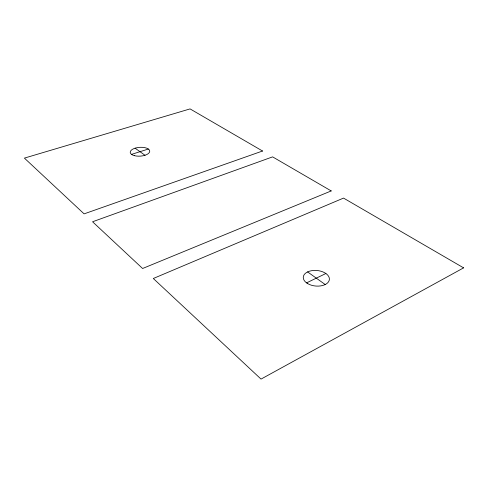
<?xml version="1.0" encoding="UTF-8"?>
<svg xmlns="http://www.w3.org/2000/svg" width="488" height="488" viewBox="0 0 488 488"><rect width="100%" height="100%" fill="white"/><g stroke="black" fill="none" stroke-linecap="round" stroke-linejoin="round"><path stroke-width="0.73" d="M306.549 282.881L325.886 273.506M131.528 154.391L148.346 149.029M135.091 148.175L144.991 155.275M307.605 271.914L325.221 284.547M463.6 267.863L261.031 379.097L153.305 278.495L343.54 198.091L463.6 267.863M331.212 190.93L142.6 268.498L92.561 221.766L272.609 156.874L331.212 190.93M262.544 151.018L84.101 213.866L24.4 158.112L190.064 108.903L262.544 151.018M134.407 155.66A9.772 4.41 -3.8 0 0 149.706 151.609A9.772 4.41 -3.8 0 0 135.841 147.956A9.772 4.41 -3.8 0 0 134.407 155.66M307.776 283.674A13.115 7.808 5.3 0 0 329.168 280.515A13.115 7.808 5.3 0 0 312.033 270.62A13.115 7.808 5.3 0 0 307.776 283.674"/></g></svg>
